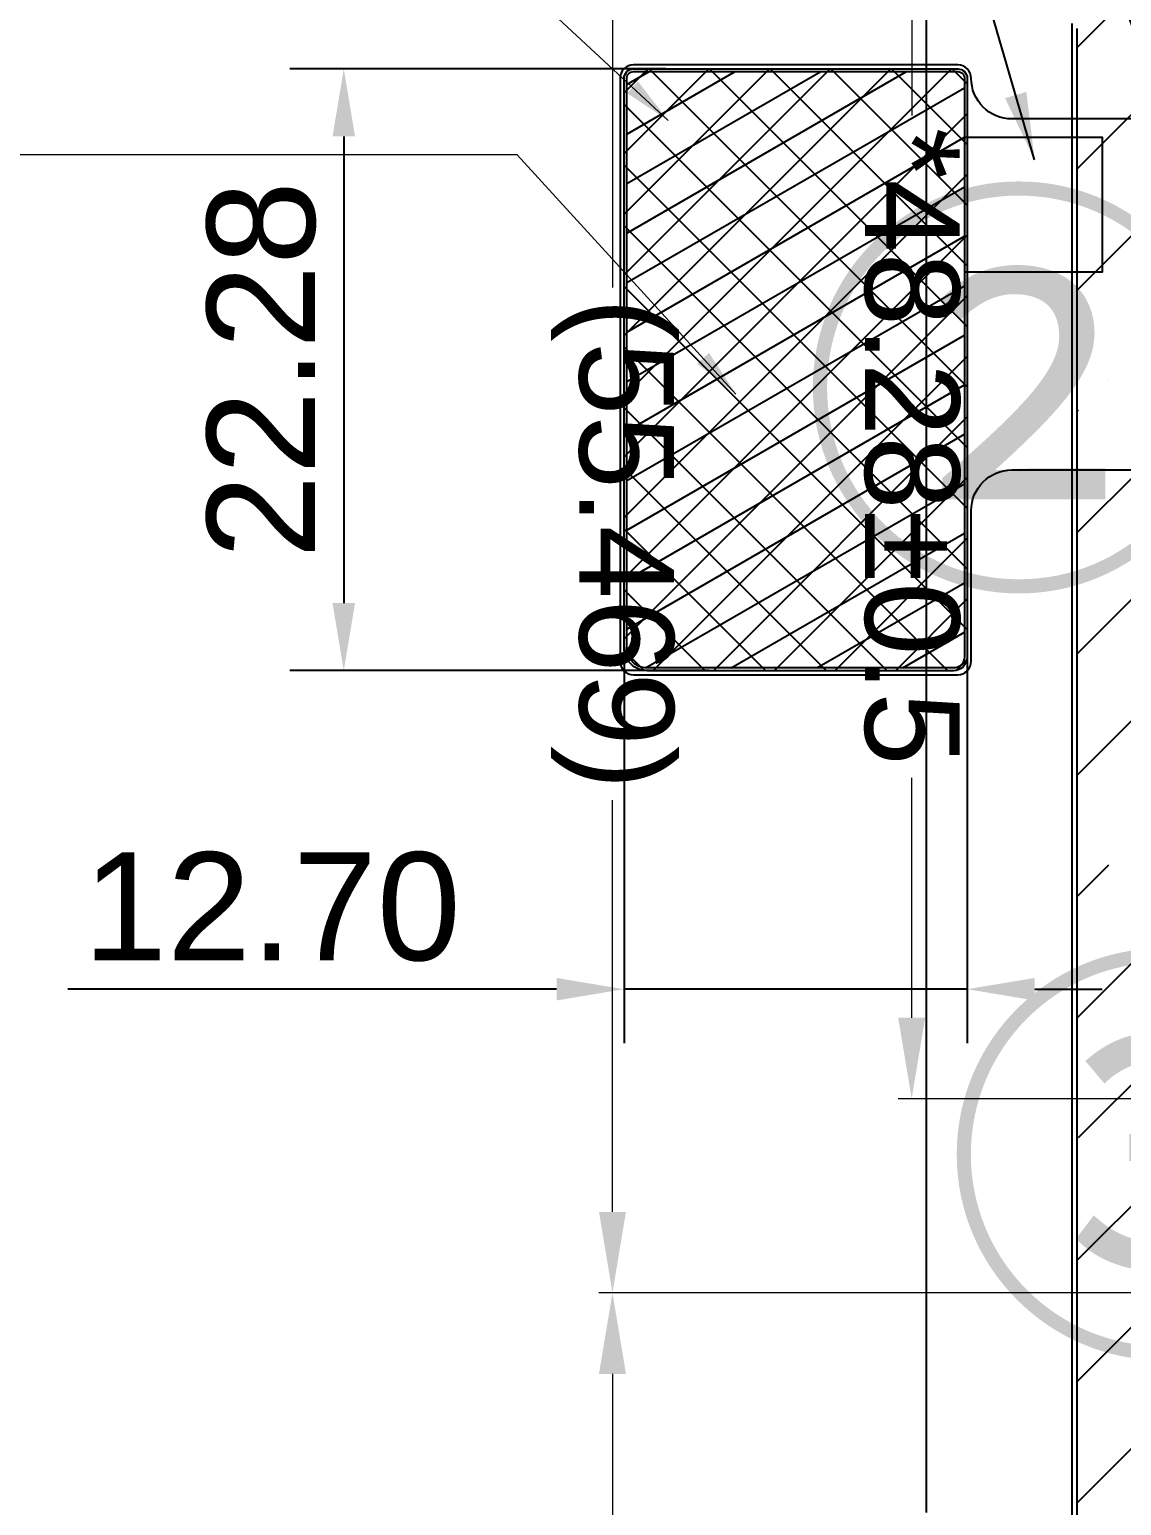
# Model space of a CAD drawing. Header units: millimetres. Extents: x 20905 to 43117, y -15595 to -5301.
# Drawn here: x 22642.8 to 22683.2, y -15037.7 to -14983 of the extents above; entities that cross this region are included whole.
import ezdxf

# ---------------------------------------------------------------- set-up
doc = ezdxf.new("R2010")
doc.units = ezdxf.units.MM
doc.header["$LTSCALE"] = 0.2
doc.header["$PDMODE"] = 35
for name, color, linetype in [('DIM', 4, 'Continuous'), ('FPC', 32, 'Continuous'), ('LCD', 212, 'Continuous'), ('LCM', 5, 'Continuous')]:
    doc.layers.add(name, color=color, linetype=linetype)
doc.styles.add('TXT', font='arial.ttf', dxfattribs={"height": 3.5})
doc.styles.add('宋体', font='arial.ttf')
doc.dimstyles.new('D00A', dxfattribs={"dimtxt": 3, "dimasz": 2, "dimexe": 1.25, "dimexo": 0.625, "dimtad": 0, "dimdsep": 46, "dimtxsty": '宋体', "dimcen": 2.5, "dimclrd": 3, "dimclre": 3, "dimclrt": 3, "dimadec": 0, "dimazin": 0, "dimtfac": 1, "dimtmove": 0, "dimatfit": 3, "dimfxl": 1, "dimarcsym": 0})
doc.dimstyles.new('D3.0', dxfattribs={"dimtxt": 3, "dimasz": 1.8, "dimexe": 1.2, "dimexo": 1.2, "dimgap": 1.2, "dimtad": 0, "dimzin": 1, "dimdsep": 46, "dimtxsty": '宋体', "dimcen": 0, "dimclrd": 3, "dimclre": 3, "dimclrt": 3, "dimadec": 0, "dimazin": 0, "dimtfac": 1, "dimtmove": 0, "dimatfit": 3, "dimfxl": 1, "dimlwd": 5, "dimlwe": 5, "dimarcsym": 0})
doc.dimstyles.get("Standard").update_dxf_attribs({"dimtxt": 4, "dimasz": 2.5, "dimexe": 1, "dimexo": 1, "dimtad": 1, "dimdsep": 46, "dimtxsty": '宋体', "dimcen": 0.09, "dimclrd": 256, "dimclre": 256, "dimclrt": 256, "dimadec": 0, "dimazin": 0, "dimtp": 0.005, "dimtm": 0.005, "dimtfac": 1, "dimtofl": 0, "dimtmove": 0, "dimatfit": 3, "dimfxl": 1, "dimtolj": 1, "dimlwd": -1, "dimlwe": -1, "dimarcsym": 0})
doc.dimstyles.new('STANDARD$0', dxfattribs={"dimtxt": 1.8, "dimasz": 2, "dimexe": 0.5, "dimexo": 0.6, "dimgap": 0.3, "dimtad": 0, "dimzin": 9, "dimdsep": 46, "dimtxsty": 'TXT', "dimcen": -2, "dimclrd": 256, "dimclre": 256, "dimclrt": 256, "dimadec": 1, "dimazin": 2, "dimtp": 0.2, "dimtm": 0.2, "dimtfac": 0.5, "dimtmove": 0, "dimatfit": 3, "dimfxl": 1, "dimtolj": 2, "dimarcsym": 0})
doc.dimstyles.new('SVA', dxfattribs={"dimtxt": 3.5, "dimasz": 3, "dimexe": 0.5, "dimexo": 0.5, "dimtad": 0, "dimdec": 3, "dimdsep": 46, "dimtxsty": '宋体', "dimcen": 3, "dimadec": 0, "dimazin": 0, "dimtfac": 1, "dimtdec": 3, "dimtmove": 0, "dimatfit": 3, "dimfxl": 1.25, "dimlwd": 13, "dimlwe": 13, "dimarcsym": 0})

# ---------------------------------------------------------------- blocks, each defined once
blk = doc.blocks.new('*D12')
at = {"layer": 'Defpoints', "color": 0, "linetype": 'ByBlock', "transparency": 16777216}
for p in [(23672.431, -13836.075), (23624.151, -13845.204), (23672.431, -13856.532)]:
    blk.add_point(p, dxfattribs=at)
at = {"layer": 'DIM', "color": 0, "linetype": 'ByBlock', "lineweight": 13, "transparency": 16777216}
for p, q in [((23672.431, -13836.575), (23672.431, -13857.032)), ((23624.151, -13845.704), (23624.151, -13857.032)), ((23627.151, -13856.532), (23636.031, -13856.532)), ((23669.431, -13856.532), (23660.551, -13856.532))]:
    blk.add_line(p, q, dxfattribs=at)
at = {"layer": 'DIM', "color": 0, "linetype": 'ByBlock', "transparency": 16777216}
for points in [[(23627.151, -13856.032), (23627.151, -13857.032), (23624.151, -13856.532)], [(23669.431, -13856.032), (23669.431, -13857.032), (23672.431, -13856.532)]]:
    blk.add_solid(points, dxfattribs=at)
at = {"layer": 'DIM', "color": 0, "linetype": 'ByBlock', "transparency": 16777216, "insert": (23648.291, -13856.532), "char_height": 3.5, "attachment_point": 5, "style": '宋体'}
blk.add_mtext('*48.28±0.5', dxfattribs=at)
blk = doc.blocks.new('*D11')
at = {"layer": 'Defpoints', "color": 0, "linetype": 'ByBlock', "transparency": 16777216}
for p in [(23624.151, -13845.204), (23679.62, -13846.704), (23679.62, -13867.607)]:
    blk.add_point(p, dxfattribs=at)
at = {"layer": 'DIM', "color": 0, "linetype": 'ByBlock', "lineweight": 13, "transparency": 16777216}
for p, q in [((23624.151, -13845.704), (23624.151, -13868.107)), ((23679.62, -13847.204), (23679.62, -13868.107)), ((23627.151, -13867.607), (23642.391, -13867.607)), ((23676.62, -13867.607), (23661.38, -13867.607))]:
    blk.add_line(p, q, dxfattribs=at)
at = {"layer": 'DIM', "color": 0, "linetype": 'ByBlock', "transparency": 16777216}
for points in [[(23627.151, -13867.107), (23627.151, -13868.107), (23624.151, -13867.607)], [(23676.62, -13867.107), (23676.62, -13868.107), (23679.62, -13867.607)]]:
    blk.add_solid(points, dxfattribs=at)
at = {"layer": 'DIM', "color": 0, "linetype": 'ByBlock', "transparency": 16777216, "insert": (23651.886, -13867.607), "char_height": 3.5, "attachment_point": 5, "style": '宋体'}
blk.add_mtext('(55.469)', dxfattribs=at)
blk = doc.blocks.new('*D13')
at = {"layer": 'Defpoints', "color": 0, "linetype": 'ByBlock', "transparency": 16777216}
for p in [(23679.62, -13846.704), (23730.16, -13846.704), (23730.16, -13867.607)]:
    blk.add_point(p, dxfattribs=at)
at = {"layer": 'DIM', "color": 0, "linetype": 'ByBlock', "lineweight": 13, "transparency": 16777216}
for p, q in [((23679.62, -13847.204), (23679.62, -13868.107)), ((23730.16, -13847.204), (23730.16, -13868.107)), ((23682.62, -13867.607), (23696.756, -13867.607)), ((23727.16, -13867.607), (23713.025, -13867.607))]:
    blk.add_line(p, q, dxfattribs=at)
at = {"layer": 'DIM', "color": 0, "linetype": 'ByBlock', "transparency": 16777216}
for points in [[(23682.62, -13867.107), (23682.62, -13868.107), (23679.62, -13867.607)], [(23727.16, -13867.107), (23727.16, -13868.107), (23730.16, -13867.607)]]:
    blk.add_solid(points, dxfattribs=at)
at = {"layer": 'DIM', "color": 0, "linetype": 'ByBlock', "transparency": 16777216, "insert": (23704.89, -13867.607), "char_height": 3.5, "attachment_point": 5, "style": '宋体'}
blk.add_mtext('(50.54)', dxfattribs=at)
blk = doc.blocks.new('*D73')
at = {"layer": 'Defpoints', "color": 0, "transparency": 16777216}
for p in [(22677.502, -15005.048), (22664.802, -15005.383), (22664.802, -15018.547)]:
    blk.add_point(p, dxfattribs=at)
at = {"layer": 'DIM', "lineweight": -2, "transparency": 16777216}
for p, q in [((22677.502, -15005.548), (22677.502, -15020.547)), ((22664.802, -15005.883), (22664.802, -15020.547)), ((22662.302, -15018.547), (22644.214, -15018.547)), ((22677.502, -15018.547), (22664.802, -15018.547)), ((22680.002, -15018.547), (22682.502, -15018.547))]:
    blk.add_line(p, q, dxfattribs=at)
at = {"layer": 'DIM', "transparency": 16777216}
for points in [[(22662.302, -15018.13), (22662.302, -15018.963), (22664.802, -15018.547)], [(22680.002, -15018.13), (22680.002, -15018.963), (22677.502, -15018.547)]]:
    blk.add_solid(points, dxfattribs=at)
at = {"layer": 'DIM', "transparency": 16777216, "insert": (22651.768, -15015.504), "char_height": 4, "attachment_point": 5, "style": '宋体'}
blk.add_mtext('\\A2;12.70', dxfattribs=at)
blk = doc.blocks.new('*D74')
at = {"layer": 'Defpoints', "color": 0, "transparency": 16777216}
for p in [(22666.851, -14984.473), (22654.427, -15006.753), (22668.447, -15006.753)]:
    blk.add_point(p, dxfattribs=at)
at = {"layer": 'DIM', "lineweight": -2, "transparency": 16777216}
for p, q in [((22666.351, -14984.473), (22652.427, -14984.473)), ((22654.427, -14986.973), (22654.427, -15004.253)), ((22667.947, -15006.753), (22652.427, -15006.753))]:
    blk.add_line(p, q, dxfattribs=at)
at = {"layer": 'DIM', "transparency": 16777216}
for points in [[(22654.01, -14986.973), (22654.844, -14986.973), (22654.427, -14984.473)], [(22654.01, -15004.253), (22654.844, -15004.253), (22654.427, -15006.753)]]:
    blk.add_solid(points, dxfattribs=at)
at = {"layer": 'DIM', "transparency": 16777216, "insert": (22651.385, -14995.613), "char_height": 4, "attachment_point": 5, "rotation": 90, "style": '宋体'}
blk.add_mtext('\\A2;22.28', dxfattribs=at)
blk = doc.blocks.new('*D83')
at = {"layer": 'Defpoints', "color": 0, "transparency": 16777216}
for p in [(22695.234, -14972.743), (22675.981, -15117.903), (22693.804, -15117.903)]:
    blk.add_point(p, dxfattribs=at)
at = {"layer": 'LCD', "lineweight": -2, "transparency": 16777216}
for p, q in [((22694.634, -14972.743), (22675.481, -14972.743)), ((22675.981, -14974.743), (22675.981, -15037.924)), ((22675.981, -15115.903), (22675.981, -15052.722)), ((22693.204, -15117.903), (22675.481, -15117.903))]:
    blk.add_line(p, q, dxfattribs=at)
at = {"layer": 'LCD', "transparency": 16777216}
for points in [[(22675.648, -14974.743), (22676.315, -14974.743), (22675.981, -14972.743)], [(22675.648, -15115.903), (22676.315, -15115.903), (22675.981, -15117.903)]]:
    blk.add_solid(points, dxfattribs=at)
at = {"layer": 'LCD', "transparency": 16777216, "insert": (22675.981, -15045.323), "char_height": 3.5, "attachment_point": 5, "rotation": 90, "style": 'TXT'}
blk.add_mtext('\\A2;145.16', dxfattribs=at)
blk = doc.blocks.new('LCM.')
at = {"layer": 'DIM', "linetype": 'ByBlock'}
dim = blk.add_linear_dim(base=(44.46, -236.196), p1=(-3.82, -224.868), p2=(44.46, -215.7392), text='*<>', dimstyle='SVA', override={"dimtol": 1, "dimtp": 0.5, "dimtm": 0.5}, dxfattribs=at)
dim.commit()
dim.dimension.update_dxf_attribs({"geometry": '*D12', "text_midpoint": (20.32, -236.196), "dimtype": 128, "insert": (-23627.9712, 13620.3361)})
for base, p1, p2, picture, middle in [((51.6492, -247.2708), (-3.82, -224.868), (51.6492, -226.368), '*D11', (23.9146, -247.2708)), ((102.189, -247.2708), (51.6492, -226.368), (102.189, -226.368), '*D13', (76.9191, -247.2708))]:
    dim = blk.add_linear_dim(base=base, p1=p1, p2=p2, text='(<>)', dimstyle='SVA', dxfattribs=at)
    dim.commit()
    dim.dimension.update_dxf_attribs({"geometry": picture, "text_midpoint": middle, "insert": (-23627.9712, 13620.3361)})

msp = doc.modelspace()

# ---------------------------------------------------------------- hatches: boundary and pattern name
at = {"layer": 'FPC'}
h = msp.add_hatch(dxfattribs=at)
h.set_pattern_fill('ANSI37', color=0, scale=0.5, style=0)
h.set_pattern_definition([(45, (3765.6363, -2341.3804), (-1.12253202, 1.12253202), []), (135, (3765.6363, -2341.3804), (-1.12253202, -1.12253202), [])])
edge = h.paths.add_edge_path()
edge.add_line((22664.8019, -15005.9035), (22664.8019, -14984.823))
edge.add_arc((22665.1519, -14984.823), 0.35, 90, 180, ccw=False)
edge.add_line((22665.1519, -14984.473), (22677.1519, -14984.473))
edge.add_arc((22677.1519, -14984.823), 0.35, -0.01293, 90, ccw=False)
edge.add_arc((22679.1519, -14984.8235), 1.65, 179.98707, 180)
edge.add_line((22677.5019, -14984.8235), (22677.5019, -15006.2535))
edge.add_arc((22677.0019, -15006.2535), 0.5, -90, 0, ccw=False)
edge.add_line((22677.0019, -15006.7535), (22665.6519, -15006.7535))
edge.add_arc((22665.6519, -15005.9035), 0.85, 180, 270, ccw=False)
h = msp.add_hatch(dxfattribs=at)
h.set_pattern_fill('ANSI31', color=6, scale=0.5, angle=345, style=0)
h.set_pattern_definition([(30, (3765.6363, -2341.3804), (-0.79375, 1.37481533), [])])
edge = h.paths.add_edge_path()
edge.add_line((22664.9019, -15005.9035), (22664.9019, -14984.823))
edge.add_arc((22665.1519, -14984.823), 0.25, 90, 180, ccw=False)
edge.add_line((22665.1519, -14984.573), (22677.1519, -14984.573))
edge.add_arc((22677.1519, -14984.823), 0.25, -0.01293, 90, ccw=False)
edge.add_arc((22679.1519, -14984.8235), 1.75, 179.98707, 180)
edge.add_line((22677.4019, -14984.8235), (22677.4019, -15006.2535))
edge.add_arc((22677.0019, -15006.2535), 0.4, -90, 0, ccw=False)
edge.add_line((22677.0019, -15006.6535), (22665.6519, -15006.6535))
edge.add_arc((22665.6519, -15005.9035), 0.75, 180, 270, ccw=False)
at = {"layer": 'LCD'}
h = msp.add_hatch(dxfattribs=at)
h.set_pattern_fill('ANSI35', color=2)
h.set_pattern_definition([(45, (-351.6157, -560.219), (-4.490128, 4.490128), []), (45, (-347.1255, -560.219), (-4.490128, 4.490128), [7.9375, -1.5875, 0, -1.5875])])
edge = h.paths.add_edge_path()
edge.add_spline(control_points=[(22908.0099, -15123.6164), (22908.5511, -15123.6151), (22909.641, -15123.6073), (22911.274, -15123.5566), (22912.8963, -15123.4418), (22914.4796, -15123.2401), (22915.8623, -15122.9645), (22916.7046, -15122.7273), (22917.0465, -15122.6173)], knot_values=[0.6841518, 0.6841518, 0.6841518, 0.6841518, 0.7398809, 0.7965006, 0.8530088, 0.908442, 0.9623484, 1, 1, 1, 1], degree=3, periodic=0)
edge.add_line((22917.0465, -15122.6173), (22917.0289, -15119.003))
edge.add_line((22917.0289, -15119.003), (22687.7589, -15119.003))
edge.add_arc((22687.7589, -15117.003), 2, 180, 270, ccw=False)
edge.add_line((22685.7589, -15117.003), (22685.7589, -15088.432))
edge.add_line((22685.7589, -15088.432), (22684.7589, -15088.432))
edge.add_line((22684.7589, -15088.432), (22684.7589, -15021.8922))
edge.add_line((22684.7589, -15021.8922), (22685.7589, -15021.8922))
edge.add_line((22685.7589, -15021.8922), (22685.7589, -15003.8557))
edge.add_line((22685.7589, -15003.8557), (22683.9239, -15003.8557))
edge.add_line((22683.9239, -15003.8557), (22683.9239, -14981.8875))
edge.add_line((22683.9239, -14981.8875), (22685.7589, -14981.8875))
edge.add_line((22685.7589, -14981.8875), (22685.7589, -14976.878))
edge.add_line((22685.7589, -14976.878), (22682.4728, -14976.878))
edge.add_arc((22695.2849, -14981.7297), 13.7, 159.2591, 178.80912)
edge.add_arc((22754.0875, -14982.9425), 72.5151, 178.816672, 179.269817)
edge.add_arc((22776.3856, -14983.2198), 94.8149, 179.273969, 179.740065)
edge.add_line((22681.5716, -14982.7897), (22681.5708, -14982.9836))
edge.add_line((22681.5708, -14982.9836), (22681.5703, -14983.1779))
edge.add_line((22681.5703, -14983.1779), (22681.5703, -15106.4815))
edge.add_spline(control_points=[(22681.5703, -15106.4815), (22681.5715, -15107.0227), (22681.5793, -15108.1125), (22681.6299, -15109.7454), (22681.7447, -15111.3676), (22681.9461, -15112.9508), (22682.2493, -15114.4725), (22682.6756, -15115.9168), (22683.2354, -15117.2645), (22683.9251, -15118.4779), (22684.7292, -15119.535), (22685.6449, -15120.4516), (22686.701, -15121.2563), (22687.9134, -15121.9468), (22689.2604, -15122.5076), (22690.7047, -15122.9349), (22692.2272, -15123.239), (22693.8119, -15123.4412), (22695.4361, -15123.5565), (22697.071, -15123.6073), (22698.1622, -15123.6151), (22698.704, -15123.6164)], knot_values=[0, 0, 0, 0, 0.0557252, 0.1123399, 0.1688433, 0.2242731, 0.2781786, 0.3306001, 0.3818449, 0.4313629, 0.4776128, 0.522123, 0.5683532, 0.6178479, 0.669083, 0.7215147, 0.7754533, 0.830942, 0.8875201, 0.9442112, 1, 1, 1, 1], degree=3, periodic=0)
edge.add_line((22698.704, -15123.6164), (22908.0099, -15123.6164))

# ---------------------------------------------------------------- linework, layer by layer
at = {"color": 7, "linetype": 'Continuous'}
msp.add_line((22681.3703, -14983.1777), (22681.3703, -15106.4817), dxfattribs=at)
at = {"color": 2, "linetype": 'Continuous'}
for p, q in [((22681.5703, -14983.1779), (22681.5708, -14982.9836)), ((22681.5703, -15106.4815), (22681.5703, -14983.1779))]:
    msp.add_line(p, q, dxfattribs=at)
at = {"color": 6}
msp.add_lwpolyline([(22677.4019, -14987.0011), (22682.5019, -14987.0011), (22682.5019, -14992.0011), (22677.4019, -14992.0011)], dxfattribs=at)
at = {"color": 7, "linetype": 'Continuous'}
msp.add_arc((22831.4408, -14983.5148), 150.0709, 179.722685, 179.871283, dxfattribs=at)
at = {"layer": 'FPC'}
msp.add_lwpolyline([(22687.0748, -14986.3235), (22679.1519, -14986.3235, -0.4142797), (22677.6519, -14984.8231, 0.4142797), (22677.1519, -14984.323), (22665.1519, -14984.323, 0.4142136), (22664.6519, -14984.823), (22664.6519, -15006.4035, 0.4142136), (22665.1519, -15006.9035), (22677.1519, -15006.9035, 0.4142136), (22677.6519, -15006.4035), (22677.6519, -15000.823, -0.4142136), (22679.1519, -14999.323), (22683.6722, -14999.323, -0.4142136)], format="xyb", dxfattribs=at)
at = {"layer": 'FPC', "color": 0}
msp.add_lwpolyline([(22664.8019, -15005.9035), (22664.8019, -14984.823, -0.4142136), (22665.1519, -14984.473), (22677.1519, -14984.473, -0.4142797), (22677.5019, -14984.8231, 0.0000564), (22677.5019, -14984.8235), (22677.5019, -15006.2535, -0.4142136), (22677.0019, -15006.7535), (22665.6519, -15006.7535, -0.4142136)], format="xyb", close=True, dxfattribs=at)
at = {"layer": 'FPC', "color": 6}
msp.add_lwpolyline([(22664.9019, -15005.9035), (22664.9019, -14984.823, -0.4142136), (22665.1519, -14984.573), (22677.1519, -14984.573, -0.4142797), (22677.4019, -14984.8231, 0.0000564), (22677.4019, -14984.8235), (22677.4019, -15006.2535, -0.4142136), (22677.0019, -15006.6535), (22665.6519, -15006.6535, -0.4142136)], format="xyb", close=True, dxfattribs=at)

# ---------------------------------------------------------------- block references
at = {"layer": 'LCM', "rotation": 270}
msp.add_blockref('LCM.', (22911.6429, -14978.143), dxfattribs=at)

# ---------------------------------------------------------------- texts
at = {"color": 1, "char_height": 12, "width": 3.138098, "attachment_point": 1, "style": '宋体'}
for s, insert in [('②', (22671.2345, -14990.4868)), ('③', (22676.5584, -15018.8786))]:
    msp.add_mtext(s, dxfattribs=dict(at, insert=insert))

# ---------------------------------------------------------------- dimensions: what is measured, and where the dimension line sits
at = {"layer": 'DIM'}
dim = msp.add_linear_dim(base=(22654.4269, -15006.7535), p1=(22666.8508, -14984.473), p2=(22668.4468, -15006.7535), angle=90, dimstyle='STANDARD$0', override={"dimtxt": 4, "dimasz": 2.5, "dimexe": 2, "dimexo": 0.5, "dimgap": 1, "dimtad": 1, "dimzin": 0, "dimtxsty": '宋体', "dimaunit": 1, "dimadec": 4, "dimatfit": 0, "dimtvp": 0.928571, "dimarcsym": 2}, dxfattribs=at)
dim.commit()
dim.dimension.update_dxf_attribs({"geometry": '*D74', "text_midpoint": (22651.3846, -14995.6132)})
dim = msp.add_linear_dim(base=(22664.8019, -15018.5467), p1=(22677.5019, -15005.0477), p2=(22664.8019, -15005.3831), dimstyle='STANDARD$0', override={"dimtxt": 4, "dimasz": 2.5, "dimexe": 2, "dimexo": 0.5, "dimgap": 1, "dimtad": 1, "dimzin": 0, "dimtxsty": '宋体', "dimaunit": 1, "dimadec": 4, "dimatfit": 0, "dimtvp": 0.928571, "dimarcsym": 2}, dxfattribs=at)
dim.commit()
dim.dimension.update_dxf_attribs({"geometry": '*D73', "text_midpoint": (22651.768, -15018.5467), "dimtype": 160})
at = {"layer": 'LCD'}
dim = msp.add_linear_dim(base=(22675.9812, -15117.903), p1=(22695.2345, -14972.743), p2=(22693.8044, -15117.903), angle=90, dimstyle='STANDARD$0', override={"dimfxl": 1.25, "dimarcsym": 1}, dxfattribs=at)
dim.commit()
dim.dimension.update_dxf_attribs({"geometry": '*D83', "text_midpoint": (22675.9812, -15045.323)})

# ---------------------------------------------------------------- leaders
msp.add_leader([(22679.9979, -14987.8412), (22673.9679, -14967.1522), (22659.2864, -14967.1522)], dimstyle='Standard', override={"dimgap": 0.625, "dimtad": 0, "dimfxl": 1.25, "dimarcsym": 1})
at = {"color": 2, "lineweight": 0}
for points in [[(22666.4369, -14986.3821), (22660.2074, -14980.599), (22584.3576, -14980.599)], [(22668.9431, -14996.518), (22660.8497, -14987.6588), (22584.4523, -14987.6588)]]:
    msp.add_leader(points, dimstyle='D3.0', override={"dimtxt": 5, "dimdec": 1, "dimtol": 1, "dimtp": 0.2, "dimtm": 0.2, "dimlwd": 0, "dimlwe": 0}, dxfattribs=at)
at = {"layer": 'DIM'}
msp.add_leader([(22685.7126, -14988.3977), (22673.8061, -14957.0728), (22640.5141, -14957.0728)], dimstyle='D00A', dxfattribs=at)

doc.saveas('drawing.dxf')
